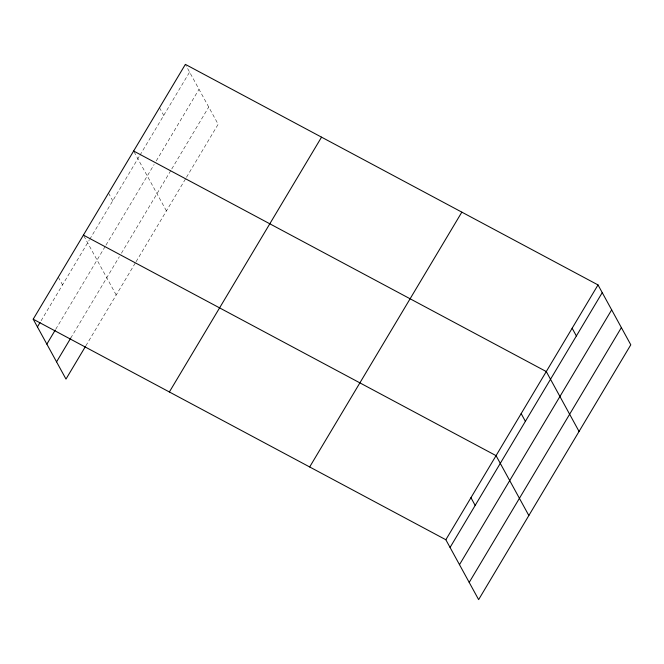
<?xml version="1.0" encoding="UTF-8"?>
<svg xmlns="http://www.w3.org/2000/svg" width="664" height="664" viewBox="0 0 664 664"><rect width="100%" height="100%" fill="white"/><g stroke="black" fill="none" stroke-linecap="round" stroke-linejoin="round"><path stroke-width="0.5" stroke-dasharray="3.32 2.49" d="M41.085 320.778L89.208 240.194M89.731 239.322L139.44 156.082M139.971 155.202L189.597 72.094M55.743 329.236L105.435 246.02M105.958 245.149L154.148 164.456M156.256 160.92L199.017 89.308M70.683 338.208L119.329 256.752M121.421 253.25L171.246 169.818M171.777 168.93L208.728 107.045M85.864 345.795L135.556 262.579M136.078 261.699L185.953 178.193M186.476 177.305L218.157 124.259L185.372 64.383M159.501 107.701L163.726 115.42M134.103 151.873L166.415 210.903M108.522 193.058L112.747 200.777M83.888 235.961L116.2 294.99M58.307 277.154L62.532 284.864"/><path stroke-width="1" d="M33.2 319.193L185.372 64.383L598.015 284.922L630.8 344.807L478.628 599.617L445.843 539.741L33.2 319.193L65.985 379.078L85.341 346.666M37.425 326.912L40.039 322.53M46.853 344.126L55.22 330.108M56.556 361.863L70.683 338.208M169.37 391.976L321.542 137.157M309.673 466.958L461.845 212.148M445.843 539.741L598.015 284.922M450.067 547.451L602.24 292.641M459.496 564.666L611.668 309.856M469.207 582.403L621.38 327.593M133.63 151.018L546.281 371.558L579.058 431.442M83.415 235.106L496.058 455.645L528.843 515.53M572.144 328.24L576.369 335.959M521.165 413.606L525.39 421.325M470.95 497.693L475.175 505.412"/></g></svg>
